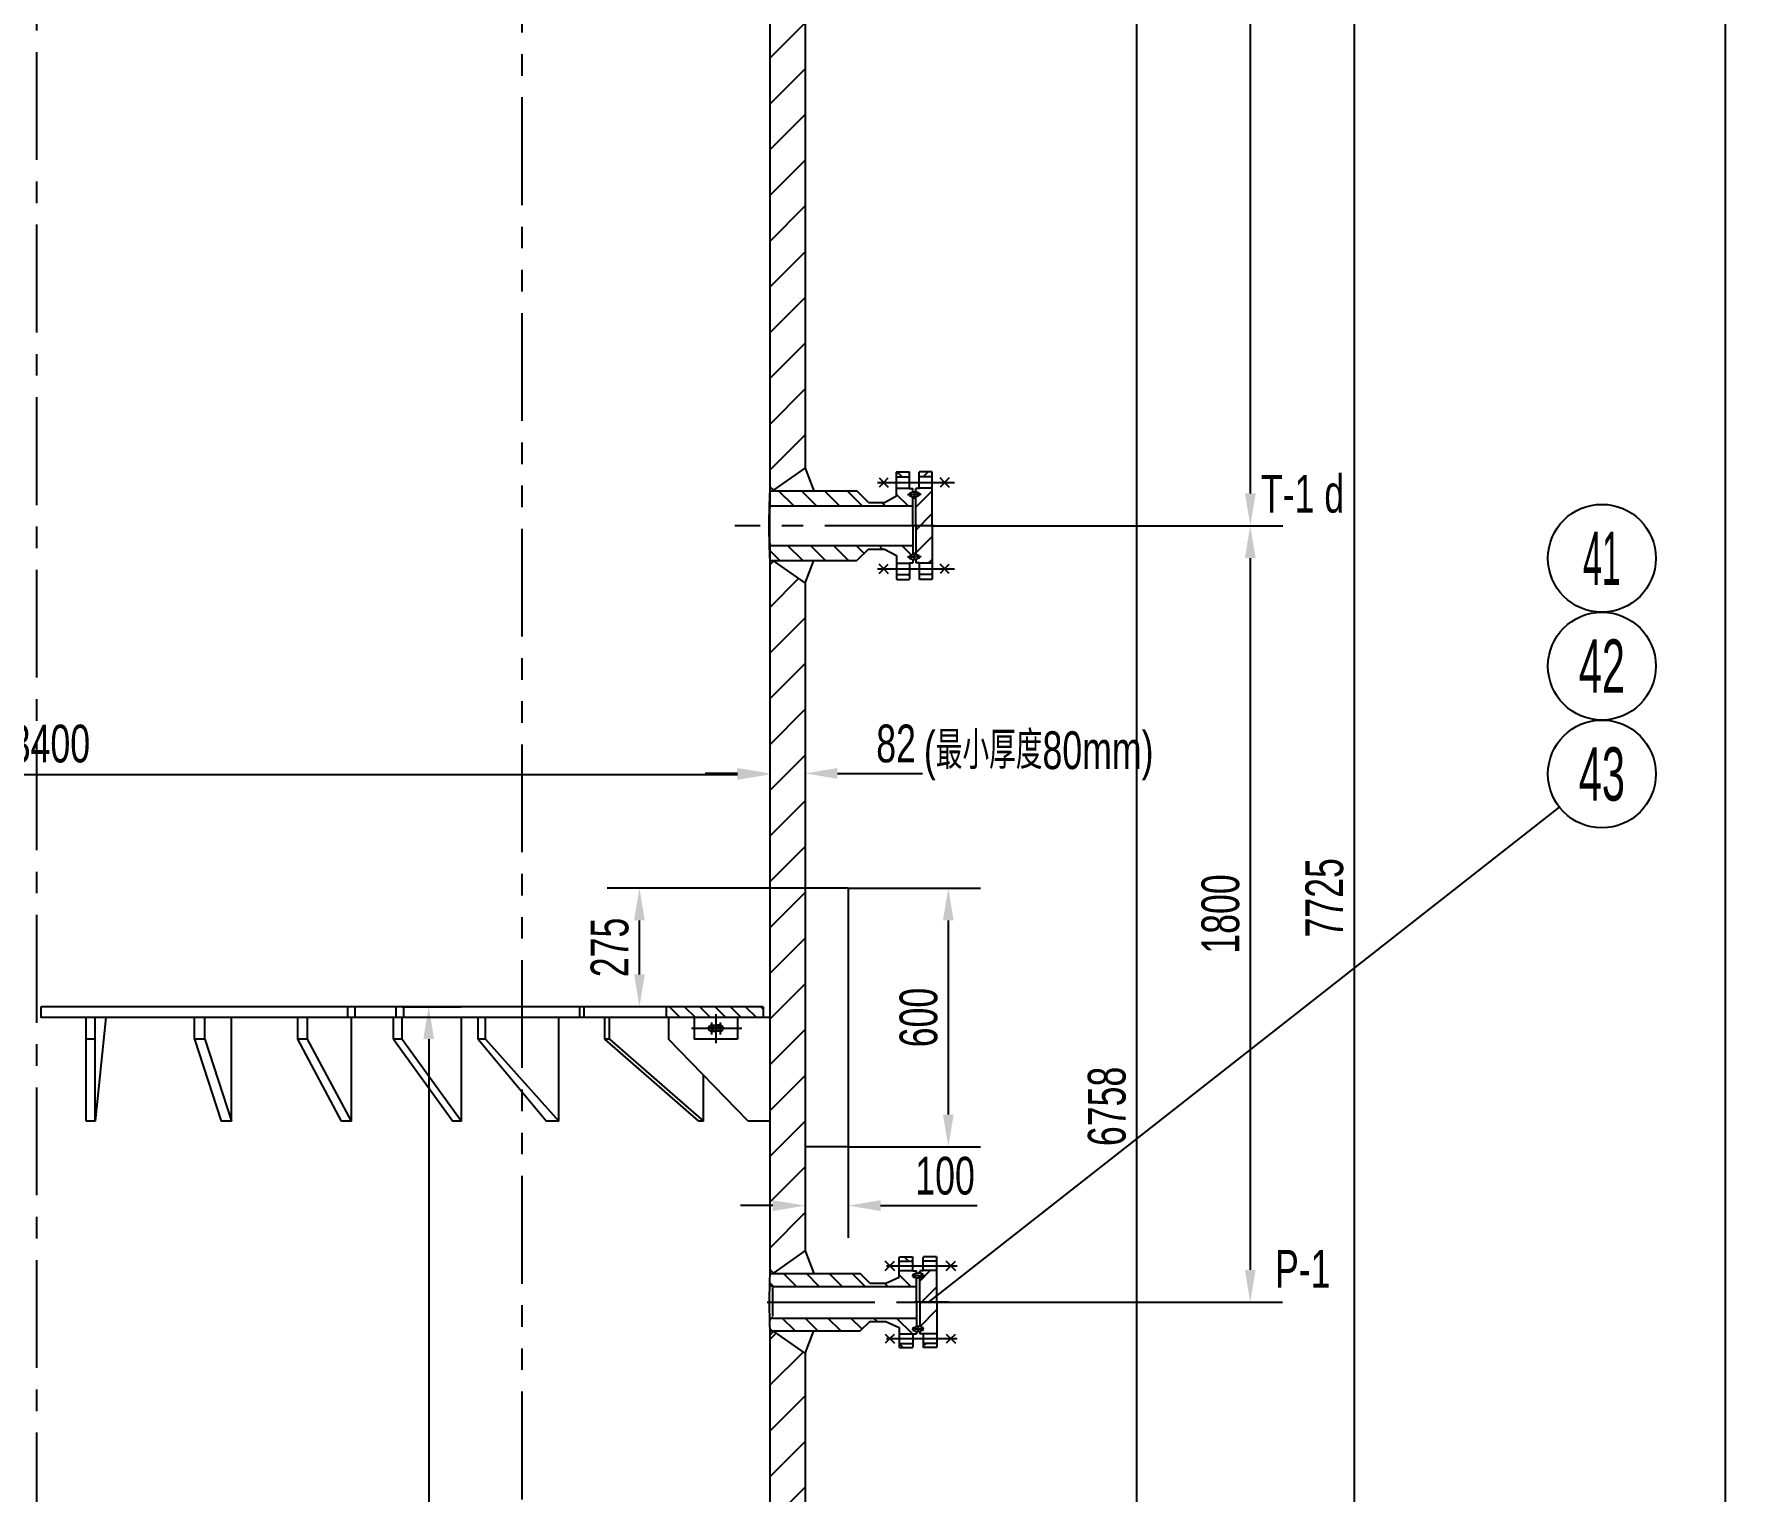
# Model space of a CAD drawing. Extents: x -3 to 21028, y -3 to 29728.
# Drawn here: x 6529 to 10524, y 19471 to 22849 of the extents above; entities that cross this region are included whole.
import ezdxf
from ezdxf.enums import TextEntityAlignment as Align

# ---------------------------------------------------------------- set-up
doc = ezdxf.new("R2010")
doc.units = 0
doc.header["$LTSCALE"] = 200
doc.header["$MEASUREMENT"] = 0
for name, pattern in [('F', [0.75, 0.5, -0.25]), ('G', [2, 1.25, -0.25, 0.25, -0.25]), ('K', [2.5, 1.25, -0.25, 0.25, -0.25, 0.25, -0.25])]:
    doc.linetypes.add(name, pattern=pattern)
doc.layers.get('0').update_dxf_attribs({"linetype": 'CONTINUOUS'})
doc.layers.get('DEFPOINTS').update_dxf_attribs({"linetype": 'CONTINUOUS'})
for name, color, linetype in [('01', 7, 'CONTINUOUS'), ('02', 1, 'CONTINUOUS'), ('04', 2, 'F'), ('05', 4, 'G'), ('07', 6, 'K'), ('08', 1, 'CONTINUOUS'), ('11', 3, 'CONTINUOUS')]:
    doc.layers.add(name, color=color, linetype=linetype)
doc.styles.get("Standard").update_dxf_attribs({"font": 'thenor.shx', "width": 0.707, "bigfont": 'hztxt.shx'})
doc.dimstyles.new('INTE', dxfattribs={"dimscale": 25, "dimtxt": 3.5, "dimasz": 3, "dimexe": 3, "dimexo": 0, "dimgap": 1, "dimtad": 1, "dimdec": 3, "dimdsep": 46, "dimtxsty": 'Standard', "dimcen": 0, "dimclrd": 1, "dimclre": 1, "dimclrt": 3, "dimaunit": 1, "dimadec": 0, "dimazin": 0, "dimtfac": 1, "dimtdec": 4, "dimtofl": 0, "dimtmove": 0, "dimatfit": 0, "dimfxl": 0, "dimtzin": 0, "dimarcsym": 0})
doc.dimstyles.new('INTE$2', dxfattribs={"dimscale": 25, "dimtxt": 3.5, "dimasz": 3, "dimexe": 3, "dimexo": 0, "dimgap": 1, "dimtad": 1, "dimtih": 1, "dimtoh": 1, "dimdec": 3, "dimdsep": 46, "dimtxsty": 'Standard', "dimcen": 0, "dimclrd": 1, "dimclre": 1, "dimclrt": 3, "dimaunit": 1, "dimadec": 3, "dimazin": 0, "dimtfac": 1, "dimtdec": 4, "dimtofl": 0, "dimtmove": 0, "dimatfit": 0, "dimfxl": 0, "dimtzin": 0, "dimarcsym": 0})
pattern_1 = [(45, (0, -289.53), (-53.033, 53.033), [])]
pattern_2 = [(135, (0, -289.533), (-26.516504, -26.516504), [])]
pattern_3 = [(45, (0, -289.533), (-26.516504, 26.516504), [])]

# ---------------------------------------------------------------- blocks, each defined once
blk = doc.blocks.new('*D49')
at = {"color": 1, "linetype": 'ByBlock'}
for p, q in [((8780.7, 24999.6), (9663.9, 24999.6)), ((9588.9, 24924.6), (9588.9, 17349.6)), ((8780.7, 17274.6), (9663.9, 17274.6))]:
    blk.add_line(p, q, dxfattribs=at)
for points in [[(9576.4, 24924.6), (9601.4, 24924.6), (9588.9, 24999.6)], [(9576.4, 17349.6), (9601.4, 17349.6), (9588.9, 17274.6)]]:
    blk.add_solid(points, dxfattribs=at)
at = {"layer": 'DEFPOINTS', "color": 0, "linetype": 'ByBlock'}
for p in [(8780.7, 24999.6), (8780.7, 17274.6), (9588.9, 17274.6)]:
    blk.add_point(p, dxfattribs=at)
at = {"color": 3, "linetype": 'ByBlock', "insert": (9520.2, 21137.1), "char_height": 87.5, "attachment_point": 5, "rotation": 90}
blk.add_mtext('7725', dxfattribs=at)
blk = doc.blocks.new('*D50')
at = {"color": 1, "linetype": 'ByBlock'}
for p, q in [((8415.8, 24270.6), (8722.8, 24270.6)), ((8647.8, 24195.6), (8647.8, 23745.6)), ((8415.8, 23670.6), (8722.8, 23670.6))]:
    blk.add_line(p, q, dxfattribs=at)
for points in [[(8635.3, 24195.6), (8660.3, 24195.6), (8647.8, 24270.6)], [(8635.3, 23745.6), (8660.3, 23745.6), (8647.8, 23670.6)]]:
    blk.add_solid(points, dxfattribs=at)
at = {"layer": 'DEFPOINTS', "color": 0, "linetype": 'ByBlock'}
for p in [(8415.8, 24270.6), (8415.8, 23670.6), (8647.8, 23670.6)]:
    blk.add_point(p, dxfattribs=at)
at = {"color": 3, "linetype": 'ByBlock', "insert": (8579.1, 23970.6), "char_height": 87.5, "attachment_point": 5, "rotation": 90}
blk.add_mtext('600', dxfattribs=at)
blk = doc.blocks.new('*D51')
at = {"color": 1, "linetype": 'ByBlock'}
for p, q in [((8315.8, 21159.6), (7856.6, 21159.6)), ((7931.6, 20959.6), (7931.6, 21084.6)), ((8218.8, 20884.6), (7856.6, 20884.6))]:
    blk.add_line(p, q, dxfattribs=at)
for points in [[(7919.1, 21084.6), (7944.1, 21084.6), (7931.6, 21159.6)], [(7919.1, 20959.6), (7944.1, 20959.6), (7931.6, 20884.6)]]:
    blk.add_solid(points, dxfattribs=at)
at = {"layer": 'DEFPOINTS', "color": 0, "linetype": 'ByBlock'}
for p in [(7931.6, 21159.6), (8315.8, 21159.6), (8218.8, 20884.6)]:
    blk.add_point(p, dxfattribs=at)
at = {"color": 3, "linetype": 'ByBlock', "insert": (7862.8, 21022.1), "char_height": 87.5, "attachment_point": 5, "rotation": 90}
blk.add_mtext('275', dxfattribs=at)
blk = doc.blocks.new('*D74')
at = {"color": 1, "linetype": 'ByBlock'}
for p, q in [((8315.8, 20559.6), (8315.8, 20348.6)), ((8415.8, 20559.6), (8415.8, 20348.6)), ((8240.8, 20423.6), (8165.8, 20423.6)), ((8490.8, 20423.6), (8714.9, 20423.6))]:
    blk.add_line(p, q, dxfattribs=at)
for points in [[(8240.8, 20436.1), (8240.8, 20411.1), (8315.8, 20423.6)], [(8490.8, 20436.1), (8490.8, 20411.1), (8415.8, 20423.6)]]:
    blk.add_solid(points, dxfattribs=at)
at = {"layer": 'DEFPOINTS', "color": 0, "linetype": 'ByBlock'}
for p in [(8315.8, 20559.6), (8415.8, 20559.6), (8415.8, 20423.6)]:
    blk.add_point(p, dxfattribs=at)
at = {"color": 3, "linetype": 'ByBlock', "insert": (8640.3, 20492.4), "char_height": 87.5, "attachment_point": 5}
blk.add_mtext('100', dxfattribs=at)
blk = doc.blocks.new('*D75')
at = {"color": 1, "linetype": 'ByBlock'}
for p, q in [((8780.7, 24710.1), (9423.1, 24710.1)), ((9348.1, 24635.1), (9348.1, 21785.1)), ((8611.5, 21710.1), (9423.1, 21710.1))]:
    blk.add_line(p, q, dxfattribs=at)
for points in [[(9335.6, 24635.1), (9360.6, 24635.1), (9348.1, 24710.1)], [(9335.6, 21785.1), (9360.6, 21785.1), (9348.1, 21710.1)]]:
    blk.add_solid(points, dxfattribs=at)
at = {"layer": 'DEFPOINTS', "color": 0, "linetype": 'ByBlock'}
for p in [(8780.7, 24710.1), (8611.5, 21710.1), (9348.1, 21710.1)]:
    blk.add_point(p, dxfattribs=at)
at = {"color": 3, "linetype": 'ByBlock', "insert": (9279.4, 23210.1), "char_height": 87.5, "attachment_point": 5, "rotation": 90}
blk.add_mtext('3000', dxfattribs=at)
blk = doc.blocks.new('*D76')
at = {"color": 1, "linetype": 'ByBlock'}
for p, q in [((9347.9, 21635.1), (9347.9, 19985.1)), ((8585.5, 19910.1), (9422.9, 19910.1))]:
    blk.add_line(p, q, dxfattribs=at)
for points in [[(9335.4, 21635.1), (9360.4, 21635.1), (9347.9, 21710.1)], [(9335.4, 19985.1), (9360.4, 19985.1), (9347.9, 19910.1)]]:
    blk.add_solid(points, dxfattribs=at)
at = {"layer": 'DEFPOINTS', "color": 0, "linetype": 'ByBlock'}
for p in [(8611.5, 21710.1), (8585.5, 19910.1), (9347.9, 19910.1)]:
    blk.add_point(p, dxfattribs=at)
at = {"color": 3, "linetype": 'ByBlock', "insert": (9279.2, 20810.1), "char_height": 87.5, "attachment_point": 5, "rotation": 90}
blk.add_mtext('1800', dxfattribs=at)
blk = doc.blocks.new('*D249')
at = {"color": 1, "linetype": 'ByBlock'}
for start, end in [(78.2616, 84.1308), (115.8692, 121.7384)]:
    blk.add_arc((6533.8, 26137.6), 732.5, start, end, dxfattribs=at)
for points in [[(6608.1, 26853.8), (6609.4, 26878.8), (6533.8, 26870.1)], [(6209.4, 26808.2), (6219.1, 26785.2), (6283.3, 26825.9)]]:
    blk.add_solid(points, dxfattribs=at)
at = {"layer": 'DEFPOINTS', "color": 0, "linetype": 'ByBlock'}
for p in [(6533.8, 28297.5), (5947.1, 27749.7), (6364.9, 26850.4), (6533.8, 26137.6), (6533.8, 5882.7)]:
    blk.add_point(p, dxfattribs=at)
at = {"color": 3, "linetype": 'ByBlock', "insert": (6422.7, 26930.4), "char_height": 87.5, "attachment_point": 5}
blk.add_mtext('20°', dxfattribs=at)
blk = doc.blocks.new('*D250')
at = {"color": 1, "linetype": 'ByBlock'}
for start, end in [(100.1385, 110.277), (49.723, 59.8615)]:
    blk.add_arc((6533.8, 26137.6), 424.4, start, end, dxfattribs=at)
for points in [[(6458, 26567.9), (6460.2, 26543), (6533.8, 26562)], [(6741.6, 26493.4), (6752.2, 26516), (6679, 26536.5)]]:
    blk.add_solid(points, dxfattribs=at)
at = {"layer": 'DEFPOINTS', "color": 0, "linetype": 'ByBlock'}
for p in [(6533.8, 28297.5), (7120.6, 27749.7), (6583.1, 26559.2), (6533.8, 26137.6), (6533.8, 5882.7)]:
    blk.add_point(p, dxfattribs=at)
at = {"color": 3, "linetype": 'ByBlock', "insert": (6634.8, 26618.6), "char_height": 87.5, "attachment_point": 5}
blk.add_mtext('20°', dxfattribs=at)
blk = doc.blocks.new('*D268')
at = {"color": 1, "linetype": 'ByBlock'}
for p, q in [((8233.8, 21953.6), (8233.8, 21348.1)), ((4833.8, 20245.6), (4833.8, 21498.1)), ((4908.8, 21423.1), (8158.8, 21423.1))]:
    blk.add_line(p, q, dxfattribs=at)
for points in [[(4908.8, 21435.6), (4908.8, 21410.6), (4833.8, 21423.1)], [(8158.8, 21435.6), (8158.8, 21410.6), (8233.8, 21423.1)]]:
    blk.add_solid(points, dxfattribs=at)
at = {"layer": 'DEFPOINTS', "color": 0, "linetype": 'ByBlock'}
for p in [(8233.8, 21953.6), (8233.8, 21423.1), (4833.8, 20245.6)]:
    blk.add_point(p, dxfattribs=at)
at = {"color": 3, "linetype": 'ByBlock', "insert": (6533.8, 21491.8), "char_height": 87.5, "attachment_point": 5}
blk.add_mtext('∅3400', dxfattribs=at)
blk = doc.blocks.new('*D269')
at = {"color": 1, "linetype": 'ByBlock'}
for p, q in [((8233.8, 21953.6), (8233.8, 21350.5)), ((8315.8, 21866.2), (8315.8, 21350.5)), ((8158.8, 21425.5), (8083.8, 21425.5)), ((8390.8, 21425.5), (8587.6, 21425.5))]:
    blk.add_line(p, q, dxfattribs=at)
for points in [[(8158.8, 21438), (8158.8, 21413), (8233.8, 21425.5)], [(8390.8, 21438), (8390.8, 21413), (8315.8, 21425.5)]]:
    blk.add_solid(points, dxfattribs=at)
at = {"layer": 'DEFPOINTS', "color": 0, "linetype": 'ByBlock'}
for p in [(8233.8, 21953.6), (8315.8, 21866.2), (8315.8, 21425.5)]:
    blk.add_point(p, dxfattribs=at)
at = {"color": 3, "linetype": 'ByBlock', "insert": (8526.7, 21494.3), "char_height": 87.5, "attachment_point": 5}
blk.add_mtext('82', dxfattribs=at)
blk = doc.blocks.new('*D432')
at = {"color": 1, "linetype": 'ByBlock'}
for p, q in [((8097.2, 23743.1), (9159.4, 23743.1)), ((9084.4, 23668.1), (9084.4, 17060.1)), ((8097.2, 16985.1), (9159.4, 16985.1))]:
    blk.add_line(p, q, dxfattribs=at)
for points in [[(9071.9, 23668.1), (9096.9, 23668.1), (9084.4, 23743.1)], [(9071.9, 17060.1), (9096.9, 17060.1), (9084.4, 16985.1)]]:
    blk.add_solid(points, dxfattribs=at)
at = {"layer": 'DEFPOINTS', "color": 0, "linetype": 'ByBlock'}
for p in [(8097.2, 23743.1), (8097.2, 16985.1), (9084.4, 16985.1)]:
    blk.add_point(p, dxfattribs=at)
at = {"color": 3, "linetype": 'ByBlock', "insert": (9015.7, 20364.1), "char_height": 87.5, "attachment_point": 5, "rotation": 90}
blk.add_mtext('6758', dxfattribs=at)
blk = doc.blocks.new('*D437')
at = {"color": 1, "linetype": 'ByBlock'}
for p, q in [((7381.3, 20595.1), (7518, 20595.1)), ((7443, 20520.1), (7443, 17060.1)), ((7381.3, 16985.1), (7518, 16985.1))]:
    blk.add_line(p, q, dxfattribs=at)
for points in [[(7430.5, 20520.1), (7455.5, 20520.1), (7443, 20595.1)], [(7430.5, 17060.1), (7455.5, 17060.1), (7443, 16985.1)]]:
    blk.add_solid(points, dxfattribs=at)
at = {"layer": 'DEFPOINTS', "color": 0, "linetype": 'ByBlock'}
for p in [(7381.3, 20595.1), (7381.3, 16985.1), (7443, 16985.1)]:
    blk.add_point(p, dxfattribs=at)
at = {"color": 3, "linetype": 'ByBlock', "insert": (7374.2, 18790.1), "char_height": 87.5, "attachment_point": 5, "rotation": 90}
blk.add_mtext('3610', dxfattribs=at)
blk = doc.blocks.new('*D438')
at = {"color": 1, "linetype": 'ByBlock'}
for p, q in [((6834.3, 27965.4), (10524.2, 27965.4)), ((10449.2, 27890.4), (10449.2, 2343.6)), ((9669.4, 2268.6), (10524.2, 2268.6))]:
    blk.add_line(p, q, dxfattribs=at)
for points in [[(10436.7, 27890.4), (10461.7, 27890.4), (10449.2, 27965.4)], [(10436.7, 2343.6), (10461.7, 2343.6), (10449.2, 2268.6)]]:
    blk.add_solid(points, dxfattribs=at)
at = {"layer": 'DEFPOINTS', "color": 0, "linetype": 'ByBlock'}
for p in [(6834.3, 27965.4), (9669.4, 2268.6), (10449.2, 2268.6)]:
    blk.add_point(p, dxfattribs=at)
at = {"color": 3, "linetype": 'ByBlock', "insert": (10380.4, 15117), "char_height": 87.5, "attachment_point": 5, "rotation": 90}
blk.add_mtext('≈25685', dxfattribs=at)

msp = doc.modelspace()

# ---------------------------------------------------------------- hatches: boundary and pattern name
at = {"layer": '08'}
h = msp.add_hatch(dxfattribs=at)
h.set_pattern_fill('ANSI31', color=256, scale=600, style=0)
h.set_pattern_definition(pattern_1)
h.paths.add_polyline_path([(8315.8306, 23731.6152), (8258.5689, 23733.1146, -0.363994765), (8248.9404, 23741.634), (8246.8306, 23743.1112), (8233.8306, 23734.0085), (8233.8306, 21801.1112), (8241.8306, 21793.1112), (8243.8306, 21793.1112), (8315.8306, 21843.5262)])
h = msp.add_hatch(dxfattribs=at)
h.set_pattern_fill('ANSI31', color=256, scale=300, angle=90, style=0)
h.set_pattern_definition(pattern_2)
h.paths.add_polyline_path([(8557.8306, 21823.1112), (8557.8306, 21834.1112), (8556.8306, 21835.1112), (8528.8306, 21835.1112), (8527.8306, 21834.1112), (8527.8306, 21823.1112)])
h.paths.add_polyline_path([(8527.8306, 21597.1112), (8527.8306, 21586.1112), (8528.8306, 21585.1112), (8556.8306, 21585.1112), (8557.8306, 21586.1112), (8557.8306, 21597.1112)])
h = msp.add_hatch(dxfattribs=at)
h.set_pattern_fill('ANSI31', color=256, scale=300, style=0)
h.set_pattern_definition(pattern_3)
h.paths.add_polyline_path([(8581.2472, 21835.1112), (8580.2472, 21834.1112), (8580.2472, 21823.1112), (8610.2472, 21823.1112), (8610.2472, 21834.1112), (8609.2472, 21835.1112)])
h.paths.add_polyline_path([(8610.2472, 21797.1112), (8580.2472, 21797.1112), (8580.2472, 21796.1112), (8572.2472, 21796.1112), (8572.2472, 21788.6452), (8580.2472, 21785.2494), (8580.2472, 21782.6112), (8580.2472, 21779.9731), (8572.2472, 21776.5773), (8572.2472, 21710.1112), (8610.2472, 21710.1112)])
h.paths.add_polyline_path([(8610.2472, 21710.1112), (8572.2472, 21710.1112), (8572.2472, 21643.6452), (8580.2472, 21640.2494), (8580.2472, 21637.6112), (8580.2472, 21634.9731), (8572.2472, 21631.5773), (8572.2472, 21624.1112), (8580.2472, 21624.1112), (8580.2472, 21623.1112), (8610.2472, 21623.1112)])
h.paths.add_polyline_path([(8580.2472, 21597.1112), (8580.2472, 21586.1112), (8581.2472, 21585.1112), (8609.2472, 21585.1112), (8610.2472, 21586.1112), (8610.2472, 21597.1112)])
h = msp.add_hatch(dxfattribs=at)
h.set_pattern_fill('ANSI31', color=256, scale=300, angle=90, style=0)
h.set_pattern_definition(pattern_2)
h.paths.add_polyline_path([(8233.8306, 21791.1112), (8233.8306, 21756.1112), (8565.8306, 21756.1112), (8565.8306, 21776.5773), (8557.8306, 21779.9731), (8557.8306, 21782.6112), (8557.8306, 21785.2494), (8565.8306, 21788.6452), (8565.8306, 21796.1112), (8557.8306, 21796.1112), (8557.8306, 21797.1112), (8527.8306, 21797.1112), (8527.8306, 21779.1112), (8499.8306, 21764.1112), (8492.4494, 21764.1112), (8462.8306, 21764.1112), (8435.8306, 21791.1112)])
h.paths.add_polyline_path([(8435.8306, 21629.1112), (8462.8306, 21656.1112), (8499.8306, 21656.1112), (8527.8306, 21641.1112), (8527.8306, 21623.1112), (8557.8306, 21623.1112), (8557.8306, 21624.1112), (8565.8306, 21624.1112), (8565.8306, 21631.5773), (8557.8306, 21634.9731), (8557.8306, 21637.6112), (8557.8306, 21640.2494), (8565.8306, 21643.6452), (8565.8306, 21664.1112), (8233.8306, 21664.1112), (8233.8306, 21629.1112)])
h = msp.add_hatch(dxfattribs=at)
h.set_pattern_fill('ANSI31', color=256, scale=600, style=0)
h.set_pattern_definition(pattern_1)
h.paths.add_polyline_path([(8233.8306, 19986.6112), (8241.8306, 19978.6112), (8243.8306, 19978.6112), (8315.8306, 20029.0262), (8315.8306, 21576.6963), (8243.8306, 21627.1112), (8241.8306, 21627.1112), (8233.8306, 21619.1112)])
h = msp.add_hatch(dxfattribs=at)
h.set_pattern_fill('ANSI31', color=256, scale=200, angle=90, style=0)
h.set_pattern_definition([(135, (-1e-10, -3400.533), (-17.67767, -17.67767), [])])
h.paths.add_polyline_path([(7993.8306, 20595.1112), (7993.8306, 20570.1112), (8218.8306, 20570.1112), (8218.8306, 20595.1112)])
h = msp.add_hatch(dxfattribs=at)
h.set_pattern_fill('ANSI31', color=256, scale=300, angle=90, style=0)
h.set_pattern_definition(pattern_2)
h.paths.add_polyline_path([(8565.8306, 20005.3612), (8565.8306, 20014.1112), (8564.8306, 20015.1112), (8534.8306, 20015.1112), (8533.8306, 20014.1112), (8533.8306, 20005.3612)])
h.paths.add_polyline_path([(8533.8306, 19814.8612), (8533.8306, 19806.1112), (8534.8306, 19805.1112), (8564.8306, 19805.1112), (8565.8306, 19806.1112), (8565.8306, 19814.8612)])
h = msp.add_hatch(dxfattribs=at)
h.set_pattern_fill('ANSI31', color=256, scale=300, style=0)
h.set_pattern_definition(pattern_3)
h.paths.add_polyline_path([(8590.3303, 20015.1112), (8589.3303, 20014.1112), (8589.3303, 20005.3612), (8621.3303, 20005.3612), (8621.3303, 20014.1112), (8620.3303, 20015.1112)])
h.paths.add_polyline_path([(8589.3303, 19969.4281), (8581.4103, 19966.0662), (8581.4103, 19910.1112), (8621.3303, 19910.1112), (8621.3303, 19983.3612), (8589.3303, 19983.3612), (8589.3303, 19983.1112), (8581.4103, 19983.1112), (8581.4103, 19977.9762), (8589.3303, 19974.6144), (8589.3303, 19972.0212)])
h.paths.add_polyline_path([(8621.3303, 19910.1112), (8581.4103, 19910.1112), (8581.4103, 19854.1562), (8589.3303, 19850.7944), (8589.3303, 19848.2012), (8589.3303, 19845.6081), (8581.4103, 19842.2462), (8581.4103, 19837.1112), (8589.3303, 19837.1112), (8589.3303, 19836.8612), (8621.3303, 19836.8612)])
h.paths.add_polyline_path([(8620.3303, 19805.1112), (8621.3303, 19806.1112), (8621.3303, 19814.8612), (8589.3303, 19814.8612), (8589.3303, 19806.1112), (8590.3303, 19805.1112)])
h = msp.add_hatch(dxfattribs=at)
h.set_pattern_fill('ANSI31', color=256, scale=600, style=0)
h.set_pattern_definition(pattern_1)
h.paths.add_polyline_path([(8315.8306, 19791.1963), (8243.8306, 19841.6112), (8241.8306, 19841.6112), (8233.8306, 19833.6112), (8233.8306, 16994.2139), (8246.8306, 16985.1112), (8248.8306, 16985.1112, 0.406566259), (8258.5689, 16975.1146), (8315.8306, 16973.6152)])

# ---------------------------------------------------------------- linework, layer by layer
at = {"layer": '01'}
for p, q in [((8233.8306, 24443.1112), (8233.8306, 21756.1112)), ((8315.8306, 24314.172), (8315.8306, 21843.5262)), ((8243.8306, 21793.1112), (8315.8306, 21843.5262)), ((8315.8306, 21843.5262), (8335.8306, 21791.1112)), ((8487.4857, 21820.7178), (8508.6989, 21799.5046)), ((8498.0923, 21810.1112), (8508.6989, 21820.7178)), ((8528.8306, 21835.1112), (8527.8306, 21834.1112)), ((8527.8306, 21779.1112), (8527.8306, 21834.1112)), ((8527.8306, 21823.1112), (8557.8306, 21823.1112)), ((8528.8306, 21835.1112), (8556.8306, 21835.1112)), ((8556.8306, 21835.1112), (8557.8306, 21834.1112)), ((8557.8306, 21796.1112), (8557.8306, 21834.1112)), ((8649.9305, 21820.7178), (8628.7173, 21799.5046)), ((8639.3239, 21810.1112), (8628.7173, 21820.7178)), ((8241.8306, 21793.1112), (8233.8306, 21801.1112)), ((8233.8306, 21791.1112), (8435.8306, 21791.1112)), ((8241.8306, 21793.1112), (8241.8306, 21791.1112)), ((8243.8306, 21793.1112), (8241.8306, 21793.1112)), ((8243.8306, 21793.1112), (8243.8306, 21791.1112)), ((8462.8306, 21764.1112), (8435.8306, 21791.1112)), ((8498.0923, 21810.1112), (8487.4857, 21799.5046)), ((8499.8306, 21764.1112), (8527.8306, 21779.1112)), ((8527.8306, 21797.1112), (8557.8306, 21797.1112)), ((8557.8306, 21796.1112), (8565.8306, 21796.1112)), ((8557.8306, 21785.2494), (8565.7506, 21788.6112)), ((8557.8306, 21785.2494), (8557.8306, 21782.6112)), ((8557.8306, 21779.9731), (8557.8306, 21782.6112)), ((8557.8306, 21779.9731), (8565.7506, 21776.6112)), ((8561.0389, 21782.6112), (8561.0389, 21786.6112)), ((8561.0389, 21782.6112), (8561.0389, 21778.6112)), ((8564.5727, 21788.1112), (8569.0389, 21788.1112)), ((8564.5727, 21777.1112), (8569.0389, 21777.1112)), ((8565.8306, 21788.1112), (8565.8306, 21796.1112)), ((8565.8306, 21710.1112), (8565.8306, 21777.1112)), ((8573.5052, 21788.1112), (8569.0389, 21788.1112)), ((8573.5052, 21777.1112), (8569.0389, 21777.1112)), ((8577.0389, 21782.6112), (8577.0389, 21786.6112)), ((8577.0389, 21782.6112), (8577.0389, 21778.6112)), ((8580.2472, 21785.2494), (8580.2472, 21782.6112)), ((8580.2472, 21779.9731), (8580.2472, 21782.6112)), ((8639.3239, 21810.1112), (8649.9305, 21799.5046)), ((8233.8306, 21756.1112), (8565.8306, 21756.1112)), ((8462.8306, 21764.1112), (8499.8306, 21764.1112)), ((8487.8306, 21756.1112), (8565.8306, 21756.1112)), ((8492.4494, 21764.1112), (8499.8306, 21764.1112)), ((8565.8306, 21710.1112), (8565.8306, 21643.1112)), ((8233.8306, 21664.1112), (8565.8306, 21664.1112)), ((8233.8306, 21664.1112), (8233.8306, 19976.6112)), ((8462.8306, 21656.1112), (8435.8306, 21629.1112)), ((8462.8306, 21656.1112), (8499.8306, 21656.1112)), ((8499.8306, 21656.1112), (8527.8306, 21641.1112)), ((8233.8306, 21629.1112), (8435.8306, 21629.1112)), ((8241.8306, 21627.1112), (8233.8306, 21619.1112)), ((8241.8306, 21627.1112), (8241.8306, 21629.1112)), ((8243.8306, 21627.1112), (8241.8306, 21627.1112)), ((8243.8306, 21627.1112), (8243.8306, 21629.1112)), ((8243.8306, 21627.1112), (8315.8306, 21576.6963)), ((8315.8306, 21576.6963), (8335.8306, 21629.1112)), ((8498.0923, 21610.1112), (8487.4857, 21620.7178)), ((8487.4857, 21599.5046), (8508.6989, 21620.7178)), ((8527.8306, 21641.1112), (8527.8306, 21586.1112)), ((8527.8306, 21623.1112), (8557.8306, 21623.1112)), ((8557.8306, 21640.2494), (8565.8306, 21643.6452)), ((8557.8306, 21640.2494), (8557.8306, 21637.6112)), ((8557.8306, 21634.9731), (8557.8306, 21637.6112)), ((8557.8306, 21634.9731), (8565.7506, 21631.6112)), ((8557.8306, 21624.1112), (8557.8306, 21586.1112)), ((8557.8306, 21624.1112), (8565.8306, 21624.1112)), ((8561.0389, 21637.6112), (8561.0389, 21641.6112)), ((8561.0389, 21637.6112), (8561.0389, 21633.6112)), ((8564.5727, 21643.1112), (8569.0389, 21643.1112)), ((8564.5727, 21632.1112), (8569.0389, 21632.1112)), ((8565.8306, 21632.1112), (8565.8306, 21624.1112)), ((8573.5052, 21643.1112), (8569.0389, 21643.1112)), ((8573.5052, 21632.1112), (8569.0389, 21632.1112)), ((8577.0389, 21637.6112), (8577.0389, 21641.6112)), ((8577.0389, 21637.6112), (8577.0389, 21633.6112)), ((8580.2472, 21640.2494), (8580.2472, 21637.6112)), ((8580.2472, 21634.9731), (8580.2472, 21637.6112)), ((8649.9305, 21599.5046), (8628.7173, 21620.7178)), ((8639.3239, 21610.1112), (8649.9305, 21620.7178)), ((8315.8306, 21576.6963), (8315.8306, 20029.0262)), ((8498.0923, 21610.1112), (8508.6989, 21599.5046)), ((8527.8306, 21597.1112), (8557.8306, 21597.1112)), ((8528.8306, 21585.1112), (8527.8306, 21586.1112)), ((8528.8306, 21585.1112), (8556.8306, 21585.1112)), ((8556.8306, 21585.1112), (8557.8306, 21586.1112)), ((8639.3239, 21610.1112), (8628.7173, 21599.5046)), ((8415.8306, 20870.1112), (8315.8306, 20870.1112)), ((8415.8306, 20870.1112), (8415.8306, 20270.1112)), ((8218.8306, 20595.1112), (6543.8306, 20595.1112)), ((6543.8306, 20595.1112), (6543.8306, 20570.1112)), ((7367.6555, 20570.1112), (7367.6555, 20595.1112)), ((7384.9761, 20570.1112), (7384.9761, 20595.1112)), ((7993.8306, 20595.1112), (7993.8306, 20570.1112)), ((8218.8306, 20595.1112), (8218.8306, 20570.1112)), ((8218.8306, 20595.1112), (8218.8306, 20570.1112)), ((8218.8306, 20570.1112), (6543.8306, 20570.1112)), ((6648.6209, 20330.1112), (6648.6209, 20570.1112)), ((6694.4438, 20570.1112), (6669.539, 20330.1112)), ((6669.539, 20330.1112), (6669.539, 20570.1112)), ((6899.6185, 20520.1112), (6899.6185, 20570.1112)), ((6923.7667, 20520.1112), (6923.7667, 20570.1112)), ((6985.8852, 20330.1112), (6985.8852, 20570.1112)), ((7139.5018, 20520.1112), (7139.5018, 20570.1112)), ((7162.1595, 20520.1112), (7162.1595, 20570.1112)), ((7263.5911, 20330.1112), (7263.5911, 20570.1112)), ((7360.9821, 20520.1112), (7360.9821, 20570.1112)), ((7381.4609, 20520.1112), (7381.4609, 20570.1112)), ((7519.1236, 20330.1112), (7519.1236, 20570.1112)), ((7557.3299, 20520.1112), (7557.3299, 20570.1112)), ((7575.0075, 20520.1112), (7575.0075, 20570.1112)), ((7744.7185, 20330.1112), (7744.7185, 20570.1112)), ((7851.7088, 20520.1112), (7851.7088, 20570.1112)), ((7862.2742, 20520.1112), (7862.2742, 20570.1112)), ((8233.8306, 20570.1112), (7998.8306, 20570.1112)), ((7998.8306, 20570.1112), (7998.8306, 20520.1112)), ((8058.8306, 20570.1112), (8058.8306, 20520.1112)), ((8098.8306, 20552.1112), (8108.8306, 20552.1112)), ((8098.8306, 20538.1112), (8108.8306, 20538.1112)), ((8118.8306, 20552.1112), (8108.8306, 20552.1112)), ((8118.8306, 20538.1112), (8108.8306, 20538.1112)), ((8158.8306, 20570.1112), (8158.8306, 20520.1112)), ((8233.8306, 20570.1112), (8233.8306, 20330.1112)), ((6669.539, 20520.1112), (6648.6209, 20520.1112)), ((6923.7667, 20520.1112), (6899.6185, 20520.1112)), ((6899.6185, 20520.1112), (6961.737, 20330.1112)), ((6923.7667, 20520.1112), (6985.8852, 20330.1112)), ((7162.1595, 20520.1112), (7139.5018, 20520.1112)), ((7240.9334, 20330.1112), (7139.5018, 20520.1112)), ((7263.5911, 20330.1112), (7162.1595, 20520.1112)), ((7360.9821, 20520.1112), (7498.6448, 20330.1112)), ((7381.4609, 20520.1112), (7360.9821, 20520.1112)), ((7381.4609, 20520.1112), (7519.1236, 20330.1112)), ((7575.0075, 20520.1112), (7557.3299, 20520.1112)), ((7557.3299, 20520.1112), (7716.4339, 20330.1112)), ((7575.0075, 20520.1112), (7744.7185, 20330.1112)), ((8069.2295, 20330.1112), (7851.7088, 20520.1112)), ((7862.2742, 20520.1112), (7851.7088, 20520.1112)), ((7862.2742, 20520.1112), (8079.795, 20330.1112)), ((8183.8306, 20330.1112), (7998.8306, 20520.1112)), ((8158.8306, 20520.1112), (8058.8306, 20520.1112)), ((8079.795, 20330.1112), (8079.795, 20436.9587)), ((6669.539, 20330.1112), (6648.6209, 20330.1112)), ((6985.8852, 20330.1112), (6961.737, 20330.1112)), ((7263.5911, 20330.1112), (7240.9334, 20330.1112)), ((7519.1236, 20330.1112), (7498.6448, 20330.1112)), ((7744.7185, 20330.1112), (7716.4339, 20330.1112)), ((8079.795, 20330.1112), (8069.2295, 20330.1112)), ((8233.8306, 20330.1112), (8183.8306, 20330.1112)), ((8415.8306, 20270.1112), (8315.8306, 20270.1112)), ((8243.8306, 19978.6112), (8315.8306, 20029.0262)), ((8315.8306, 20029.0262), (8335.8306, 19976.6112)), ((8241.8306, 19978.6112), (8233.8306, 19986.6112)), ((8243.8306, 19978.6112), (8241.8306, 19978.6112)), ((8241.8306, 19978.6112), (8241.8306, 19976.6112)), ((8243.8306, 19978.6112), (8243.8306, 19976.6112)), ((8501.632, 19983.7546), (8522.8452, 20004.9678)), ((8512.2386, 19994.3612), (8501.632, 20004.9678)), ((8512.2386, 19994.3612), (8522.8452, 19983.7546)), ((8534.8306, 20015.1112), (8533.8306, 20014.1112)), ((8533.8306, 19968.6112), (8533.8306, 20014.1112)), ((8533.8306, 20005.3612), (8565.8306, 20005.3612)), ((8533.8306, 19983.3612), (8565.8306, 19983.3612)), ((8534.8306, 20015.1112), (8564.8306, 20015.1112)), ((8564.8306, 20015.1112), (8565.8306, 20014.1112)), ((8565.8306, 19983.1112), (8565.8306, 20014.1112)), ((8565.8306, 19983.1112), (8573.7506, 19983.1112)), ((8565.8306, 19974.6144), (8573.7506, 19977.9762)), ((8565.8306, 19974.6144), (8573.7506, 19977.9762)), ((8572.8083, 19977.5762), (8577.5805, 19977.5762)), ((8573.7506, 19977.5762), (8573.7506, 19983.1112)), ((8582.3526, 19977.5762), (8577.5805, 19977.5762)), ((8653.7873, 19994.3612), (8643.1807, 20004.9678)), ((8643.1807, 19983.7546), (8664.3939, 20004.9678)), ((8653.7873, 19994.3612), (8664.3939, 19983.7546)), ((8233.8306, 19976.6112), (8443.7506, 19976.6112)), ((8241.2508, 19946.6112), (8573.7506, 19946.6112)), ((8241.2508, 19877.3102), (8241.2508, 19943.8624)), ((8465.7506, 19954.6112), (8443.7506, 19976.6112)), ((8465.7506, 19954.6112), (8502.7506, 19954.6112)), ((8502.7506, 19954.6112), (8533.8306, 19968.6112)), ((8565.8306, 19974.6144), (8565.8306, 19972.0212)), ((8565.8306, 19974.6144), (8565.8306, 19972.0212)), ((8565.8306, 19969.4281), (8565.8306, 19972.0212)), ((8565.8306, 19969.4281), (8565.8306, 19972.0212)), ((8565.8306, 19969.4281), (8573.7506, 19966.0662)), ((8565.8306, 19969.4281), (8573.7506, 19966.0662)), ((8568.8505, 19972.0212), (8568.8505, 19975.8962)), ((8568.8505, 19972.0212), (8568.8505, 19968.1462)), ((8572.8083, 19966.4662), (8577.5805, 19966.4662)), ((8573.7506, 19910.1112), (8573.7506, 19966.4662)), ((8582.3526, 19966.4662), (8577.5805, 19966.4662)), ((8586.3105, 19972.0212), (8586.3105, 19975.8962)), ((8586.3105, 19972.0212), (8586.3105, 19968.1462)), ((8241.2508, 19873.6112), (8573.7506, 19873.6112)), ((8465.7506, 19865.6112), (8443.7506, 19843.6112)), ((8465.7506, 19865.6112), (8502.7506, 19865.6112)), ((8502.7506, 19865.6112), (8533.8306, 19851.6112)), ((8233.8306, 19843.6112), (8443.7506, 19843.6112)), ((8233.8306, 19843.6112), (8233.8306, 16985.1112)), ((8241.8306, 19841.6112), (8233.8306, 19833.6112)), ((8241.8306, 19841.6112), (8241.8306, 19843.6112)), ((8243.8306, 19841.6112), (8241.8306, 19841.6112)), ((8243.8306, 19841.6112), (8243.8306, 19843.6112)), ((8243.8306, 19841.6112), (8315.8306, 19791.1963)), ((8315.8306, 19791.1963), (8335.8306, 19843.6112)), ((8501.632, 19836.4678), (8522.8452, 19815.2546)), ((8512.2386, 19825.8612), (8501.632, 19815.2546)), ((8512.2386, 19825.8612), (8522.8452, 19836.4678)), ((8533.8306, 19851.6112), (8533.8306, 19806.1112)), ((8533.8306, 19836.8612), (8565.8306, 19836.8612)), ((8565.8306, 19850.7944), (8573.7506, 19854.1562)), ((8565.8306, 19850.7944), (8565.8306, 19848.2012)), ((8565.8306, 19845.6081), (8565.8306, 19848.2012)), ((8565.8306, 19845.6081), (8573.7506, 19842.2462)), ((8565.8306, 19837.1112), (8565.8306, 19806.1112)), ((8565.8306, 19837.1112), (8573.7506, 19837.1112)), ((8568.8505, 19848.2012), (8568.8505, 19852.0762)), ((8568.8505, 19848.2012), (8568.8505, 19844.3262)), ((8572.8083, 19853.7562), (8577.5805, 19853.7562)), ((8572.8083, 19842.6462), (8577.5805, 19842.6462)), ((8573.7506, 19842.6462), (8573.7506, 19837.1112)), ((8582.3526, 19853.7562), (8577.5805, 19853.7562)), ((8582.3526, 19842.6462), (8577.5805, 19842.6462)), ((8586.3105, 19848.2012), (8586.3105, 19852.0762)), ((8586.3105, 19848.2012), (8586.3105, 19844.3262)), ((8643.1807, 19836.4678), (8664.3939, 19815.2546)), ((8653.7873, 19825.8612), (8643.1807, 19815.2546)), ((8653.7873, 19825.8612), (8664.3939, 19836.4678)), ((8315.8306, 19791.1963), (8315.8306, 16016.5262)), ((8533.8306, 19814.8612), (8565.8306, 19814.8612)), ((8534.8306, 19805.1112), (8533.8306, 19806.1112)), ((8534.8306, 19805.1112), (8564.8306, 19805.1112)), ((8564.8306, 19805.1112), (8565.8306, 19806.1112))]:
    msp.add_line(p, q, dxfattribs=at)
at = {"layer": '01', "ltscale": 0.4}
for p, q in [((8581.2472, 21835.1112), (8580.2472, 21834.1112)), ((8580.2472, 21796.1112), (8580.2472, 21834.1112)), ((8610.2472, 21823.1112), (8580.2472, 21823.1112)), ((8609.2472, 21835.1112), (8581.2472, 21835.1112)), ((8609.2472, 21835.1112), (8610.2472, 21834.1112)), ((8610.2472, 21710.1112), (8610.2472, 21834.1112)), ((8572.2472, 21788.1112), (8572.2472, 21796.1112)), ((8580.2472, 21796.1112), (8572.2472, 21796.1112)), ((8572.2472, 21710.1112), (8572.2472, 21777.1112)), ((8580.2472, 21785.2494), (8572.3272, 21788.6112)), ((8580.2472, 21779.9731), (8572.3272, 21776.6112)), ((8610.2472, 21797.1112), (8580.2472, 21797.1112)), ((8572.2472, 21710.1112), (8572.2472, 21643.1112)), ((8610.2472, 21710.1112), (8610.2472, 21586.1112)), ((8572.2472, 21632.1112), (8572.2472, 21624.1112)), ((8580.2472, 21624.1112), (8572.2472, 21624.1112)), ((8580.2472, 21640.2494), (8572.3272, 21643.6112)), ((8580.2472, 21634.9731), (8572.3272, 21631.6112)), ((8580.2472, 21624.1112), (8580.2472, 21586.1112)), ((8610.2472, 21623.1112), (8580.2472, 21623.1112)), ((8610.2472, 21597.1112), (8580.2472, 21597.1112)), ((8581.2472, 21585.1112), (8580.2472, 21586.1112)), ((8609.2472, 21585.1112), (8581.2472, 21585.1112)), ((8609.2472, 21585.1112), (8610.2472, 21586.1112)), ((8589.3303, 19983.1112), (8581.4103, 19983.1112)), ((8581.4103, 19977.5762), (8581.4103, 19983.1112)), ((8589.3303, 19974.6144), (8581.4103, 19977.9762)), ((8589.3303, 19974.6144), (8581.4103, 19977.9762)), ((8590.3303, 20015.1112), (8589.3303, 20014.1112)), ((8589.3303, 19983.1112), (8589.3303, 20014.1112)), ((8621.3303, 20005.3612), (8589.3303, 20005.3612)), ((8621.3303, 19983.3612), (8589.3303, 19983.3612)), ((8620.3303, 20015.1112), (8590.3303, 20015.1112)), ((8620.3303, 20015.1112), (8621.3303, 20014.1112)), ((8621.3303, 19910.1112), (8621.3303, 20014.1112)), ((8589.3303, 19969.4281), (8581.4103, 19966.0662)), ((8589.3303, 19969.4281), (8581.4103, 19966.0662)), ((8581.4103, 19910.1112), (8581.4103, 19966.4662)), ((8589.3303, 19974.6144), (8589.3303, 19972.0212)), ((8589.3303, 19974.6144), (8589.3303, 19972.0212)), ((8589.3303, 19969.4281), (8589.3303, 19972.0212)), ((8589.3303, 19969.4281), (8589.3303, 19972.0212)), ((8573.7506, 19910.1112), (8573.7506, 19853.7562)), ((8581.4103, 19910.1112), (8581.4103, 19853.7562)), ((8621.3303, 19910.1112), (8621.3303, 19806.1112)), ((8589.3303, 19850.7944), (8581.4103, 19854.1562)), ((8589.3303, 19845.6081), (8581.4103, 19842.2462)), ((8581.4103, 19842.6462), (8581.4103, 19837.1112)), ((8589.3303, 19837.1112), (8581.4103, 19837.1112)), ((8589.3303, 19850.7944), (8589.3303, 19848.2012)), ((8589.3303, 19845.6081), (8589.3303, 19848.2012)), ((8589.3303, 19837.1112), (8589.3303, 19806.1112)), ((8621.3303, 19836.8612), (8589.3303, 19836.8612)), ((8621.3303, 19814.8612), (8589.3303, 19814.8612)), ((8590.3303, 19805.1112), (8589.3303, 19806.1112)), ((8620.3303, 19805.1112), (8590.3303, 19805.1112)), ((8620.3303, 19805.1112), (8621.3303, 19806.1112))]:
    msp.add_line(p, q, dxfattribs=at)
at = {"layer": '01'}
msp.add_circle((8108.8306, 20545.1112), 7, dxfattribs=at)
for centre, radius, start, end in [((9931.8998, 21710.1112), 1700, 177.2689906, 182.7310094), ((9933.2082, 21710.1112), 1700, 178.4494544, 181.5505456), ((8098.8306, 20545.1112), 7, 90, 270), ((8118.8306, 20545.1112), 7, 270, 90), ((9932.5295, 19910.1112), 1700, 177.7581519, 182.2418481), ((8241.2508, 19954.6112), 8, 181.4929454, 270), ((8241.2508, 19865.6112), 8, 90, 178.5070546)]:
    msp.add_arc(centre, radius, start, end, dxfattribs=at)
at = {"layer": '02'}
msp.add_line((8599.9426, 19908.5876), (10064.9569, 21057.5019), dxfattribs=at)
for centre in [(10163.3174, 21634.6396), (10163.3174, 21384.6396), (10163.3174, 21134.6396)]:
    msp.add_circle(centre, 125, dxfattribs=at)
at = {"layer": '04'}
for p, q in [((7255.1533, 20570.1112), (7255.1533, 20595.1112)), ((7272.4738, 20570.1112), (7272.4738, 20595.1112)), ((7793.1981, 20570.1112), (7793.1981, 20595.1112)), ((7803.1981, 20570.1112), (7803.1981, 20595.1112))]:
    msp.add_line(p, q, dxfattribs=at)
at = {"layer": '05'}
for p, q in [((6533.8306, 28008.008), (6533.8306, 9591.5466)), ((8483.7547, 21810.1112), (8661.8497, 21810.1112)), ((8553.3966, 21782.6112), (8569.8032, 21782.6112)), ((8559.0305, 21782.6112), (8569.0389, 21782.6112)), ((8559.0305, 21782.6112), (8569.0389, 21782.6112)), ((8559.0305, 21782.6112), (8569.0389, 21782.6112)), ((8559.0305, 21782.6112), (8569.0389, 21782.6112)), ((8569.0389, 21790.3273), (8569.0389, 21772.4719)), ((8579.0474, 21782.6112), (8569.0389, 21782.6112)), ((8579.0474, 21782.6112), (8569.0389, 21782.6112)), ((8611.5157, 21710.1112), (8153.1664, 21710.1112)), ((8553.3966, 21637.6112), (8569.8032, 21637.6112)), ((8559.0305, 21637.6112), (8569.0389, 21637.6112)), ((8559.0305, 21637.6112), (8569.0389, 21637.6112)), ((8559.0305, 21637.6112), (8569.0389, 21637.6112)), ((8559.0305, 21637.6112), (8569.0389, 21637.6112)), ((8569.0389, 21629.8951), (8569.0389, 21647.7505)), ((8579.0474, 21637.6112), (8569.0389, 21637.6112)), ((8579.0474, 21637.6112), (8569.0389, 21637.6112)), ((8483.7547, 21610.1112), (8661.8497, 21610.1112)), ((8108.8306, 20577.6178), (8108.8306, 20510.5578)), ((8052.3873, 20545.1112), (8168.8808, 20545.1112)), ((8127.3873, 20545.1112), (8088.408, 20545.1112)), ((8098.8306, 20558.5587), (8098.8306, 20531.0288)), ((8108.8306, 20561.1283), (8108.8306, 20520.7053)), ((8118.8306, 20558.5587), (8118.8306, 20531.0288)), ((8504.1669, 19994.3612), (8668.1824, 19994.3612)), ((8564.157, 19972.0212), (8591.0298, 19972.0212)), ((8227.4167, 19910.1112), (8585.4925, 19910.1112)), ((8504.1669, 19825.8612), (8668.1824, 19825.8612)), ((8564.157, 19848.2012), (8591.0298, 19848.2012)), ((8577.5805, 19840.4301), (8577.5805, 19856.2617))]:
    msp.add_line(p, q, dxfattribs=at)
at = {"layer": '05', "ltscale": 0.4}
for p, q in [((8584.6812, 21782.6112), (8568.2746, 21782.6112)), ((8616.0678, 21710.1112), (8566.1346, 21710.1112)), ((8584.6812, 21637.6112), (8568.2746, 21637.6112)), ((8648.4986, 19910.1112), (8569.6684, 19910.1112))]:
    msp.add_line(p, q, dxfattribs=at)
at = {"layer": '07'}
msp.add_line((7658.8306, 25703.1112), (7658.8306, 17110.1112), dxfattribs=at)
at = {"layer": '08'}
for p, q in [((8242.5811, 19946.6112), (8233.1501, 19956.0422)), ((8295.6141, 19946.6112), (8265.6141, 19976.6112)), ((8348.6471, 19946.6112), (8318.6471, 19976.6112)), ((8401.6801, 19946.6112), (8371.6801, 19976.6112)), ((8454.7131, 19946.6112), (8424.7131, 19976.6112)), ((8507.7462, 19946.6112), (8499.7462, 19954.6112)), ((8560.7792, 19946.6112), (8533.8306, 19973.5597)), ((8292.5481, 19843.6112), (8262.5481, 19873.6112)), ((8345.5811, 19843.6112), (8315.5811, 19873.6112)), ((8398.6141, 19843.6112), (8368.6141, 19873.6112)), ((8447.6989, 19847.5595), (8421.6471, 19873.6112)), ((8482.6801, 19865.6112), (8474.6801, 19873.6112)), ((8564.4631, 19836.8612), (8527.7131, 19873.6112)), ((8239.5151, 19843.6112), (8233.6097, 19849.5166))]:
    msp.add_line(p, q, dxfattribs=at)
at = {"layer": 'DEFPOINTS', "color": 0, "linetype": 'ByBlock'}
for p in [(8487.8306, 21756.1112), (8487.8306, 21756.1112), (8492.4494, 21764.1112)]:
    msp.add_point(p, dxfattribs=at)

# ---------------------------------------------------------------- texts
at = {"layer": '02', "width": 0.707}
msp.add_text('(最小厚度80mm)', height=87.5, dxfattribs=at).set_placement((8591.2068, 21146.013))
at = {"layer": '02', "width": 0.633862}
msp.add_text('●', height=0.05, dxfattribs=at).set_placement((8599.9269, 19908.5626), (8599.9583, 19908.5626), align=Align.FIT)
at = {"layer": '11', "width": 0.707}
for s, p in [('T-1 d', (9372.6048, 21740.5214)), ('P-1', (9405.3897, 19943.877))]:
    msp.add_text(s, height=87.5, dxfattribs=at).set_placement(p)
at = {"layer": '11'}
for s, width, p, p2 in [('41', 0.614783, (10119.574, 21572.7678), (10207.0608, 21572.7678)), ('42', 0.61195, (10109.9291, 21322.7678), (10216.7058, 21322.7678)), ('43', 0.620147, (10109.9291, 21072.7678), (10216.7058, 21072.7678))]:
    msp.add_text(s, height=123.74369, dxfattribs=dict(at, width=width)).set_placement(p, p2, align=Align.FIT)

# ---------------------------------------------------------------- dimensions: what is measured, and where the dimension line sits
at = {"layer": '08'}
for base, line1, line2, picture, middle in [((6364.9093, 26560.8463), ((6533.8306, 28008.008), (6533.8306, 5593.1904)), ((6533.8306, 25848.1112), (5947.105, 27460.1267)), '*D249', (6422.7016, 26572.1113)), ((6583.1008, 26269.644), ((6533.8306, 25848.1112), (7120.5563, 27460.1267)), ((6533.8306, 28008.008), (6533.8306, 5593.1904)), '*D250', (6634.8298, 26260.3206))]:
    dim = msp.add_angular_dim_2l(base=base, line1=line1, line2=line2, dimstyle='INTE$2', override={"dimaunit": 0, "dimazin": 2}, dxfattribs=at)
    dim.commit()
    dim.dimension.update_dxf_attribs({"geometry": picture, "text_midpoint": middle, "dimtype": 162, "insert": (0, -289.5333)})
dim = msp.add_linear_dim(base=(10449.1872, 2268.6112), p1=(6834.3306, 27965.4353), p2=(9669.4376, 2268.6112), angle=90, text='≈25685', dimstyle='INTE', override={"dimaunit": 0}, dxfattribs=at)
dim.commit()
dim.dimension.update_dxf_attribs({"geometry": '*D438', "text_midpoint": (10380.4286, 15117.0232)})
for base, p1, p2, override, picture, middle in [((9348.1093, 21710.1112), (8780.7448, 24710.1112), (8611.5157, 21710.1112), {"dimaunit": 0}, '*D75', (9279.3593, 23210.1112)), ((9084.4241, 16985.1112), (8097.2318, 23743.1112), (8097.2318, 16985.1112), {"dimaunit": 0}, '*D432', (9015.6741, 20364.1112)), ((9347.9444, 19910.1112), (8611.5157, 21710.1112), (8585.4925, 19910.1112), {"dimse1": 1, "dimaunit": 0, "dimtmove": 1, "dimatfit": 3}, '*D76', (9279.1944, 20810.1112)), ((7442.9738, 16985.1112), (7381.3306, 20595.1112), (7381.3306, 16985.1112), {"dimaunit": 0}, '*D437', (7374.2238, 18790.1112))]:
    dim = msp.add_linear_dim(base=base, p1=p1, p2=p2, angle=90, dimstyle='INTE', override=override, dxfattribs=at)
    dim.commit()
    dim.dimension.update_dxf_attribs({"geometry": picture, "text_midpoint": middle})
for base, p1, p2, picture, middle, set_off in [((9588.9162, 16985.1112), (8780.7448, 24710.1112), (8780.7448, 16985.1112), '*D49', (9520.1575, 20847.6112), (0, -289.5333)), ((7931.598, 20870.1112), (8218.8306, 20595.1112), (8315.8306, 20870.1112), '*D51', (7862.8394, 20732.6112), (0, -289.5333)), ((8647.8036, 20270.1112), (8415.8306, 20870.1112), (8415.8306, 20270.1112), '*D50', (8579.0536, 20570.1112), (0, -3400.5333))]:
    dim = msp.add_linear_dim(base=base, p1=p1, p2=p2, angle=90, dimstyle='INTE', override={"dimaunit": 0}, dxfattribs=at)
    dim.commit()
    dim.dimension.update_dxf_attribs({"geometry": picture, "text_midpoint": middle, "insert": set_off})
dim = msp.add_linear_dim(base=(8233.8306, 21133.5415), p1=(4833.8306, 19956.1112), p2=(8233.8306, 21664.1112), text='%%c3400', dimstyle='INTE', override={"dimaunit": 0}, dxfattribs=at)
dim.commit()
dim.dimension.update_dxf_attribs({"geometry": '*D268', "text_midpoint": (6533.8306, 21202.2915), "insert": (0, -289.5333)})
dim = msp.add_linear_dim(base=(8315.8306, 21135.9591), p1=(8233.8306, 21664.1112), p2=(8315.8306, 21576.6963), dimstyle='INTE', override={"dimaunit": 0}, dxfattribs=at)
dim.commit()
dim.dimension.update_dxf_attribs({"geometry": '*D269', "text_midpoint": (8526.7127, 21204.7177), "insert": (0, -289.5333)})
dim = msp.add_aligned_dim(p1=(8315.8306, 20270.1112), p2=(8415.8306, 20270.1112), distance=-136.0371, dimstyle='INTE', override={"dimaunit": 0}, dxfattribs=at)
dim.commit()
dim.dimension.update_dxf_attribs({"geometry": '*D74', "text_midpoint": (8640.345, 20202.8241), "insert": (0, -289.5333)})

doc.saveas('drawing.dxf')
